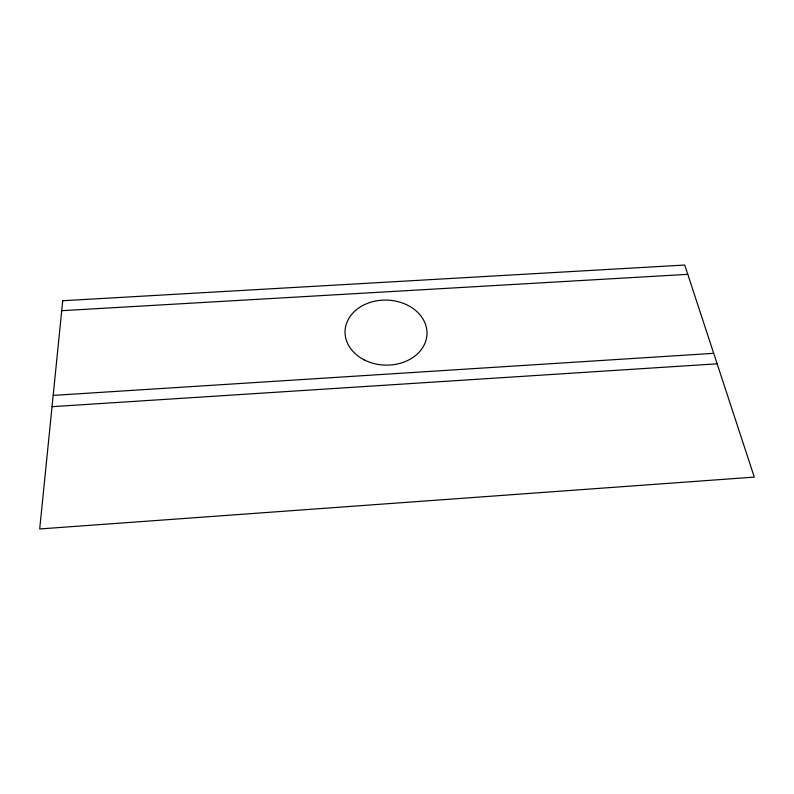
<?xml version="1.0" encoding="UTF-8"?>
<svg xmlns="http://www.w3.org/2000/svg" width="794" height="794" viewBox="0 0 794 794"><rect width="100%" height="100%" fill="white"/><g stroke="black" fill="none" stroke-linecap="round" stroke-linejoin="round"><path stroke-width="1.19" d="M53.178 395.402L713.697 353.33M52.037 406.667L717.141 363.811M61.724 310.692L687.793 274.337M62.726 300.737L39.7 528.963L754.3 477.105L684.736 265.037L62.726 300.737M364.486 360.019A40.99 32.524 1.9 0 0 426.983 334.056A40.99 32.524 1.9 0 0 366.59 303.725A40.99 32.524 1.9 0 0 364.486 360.019"/></g></svg>
